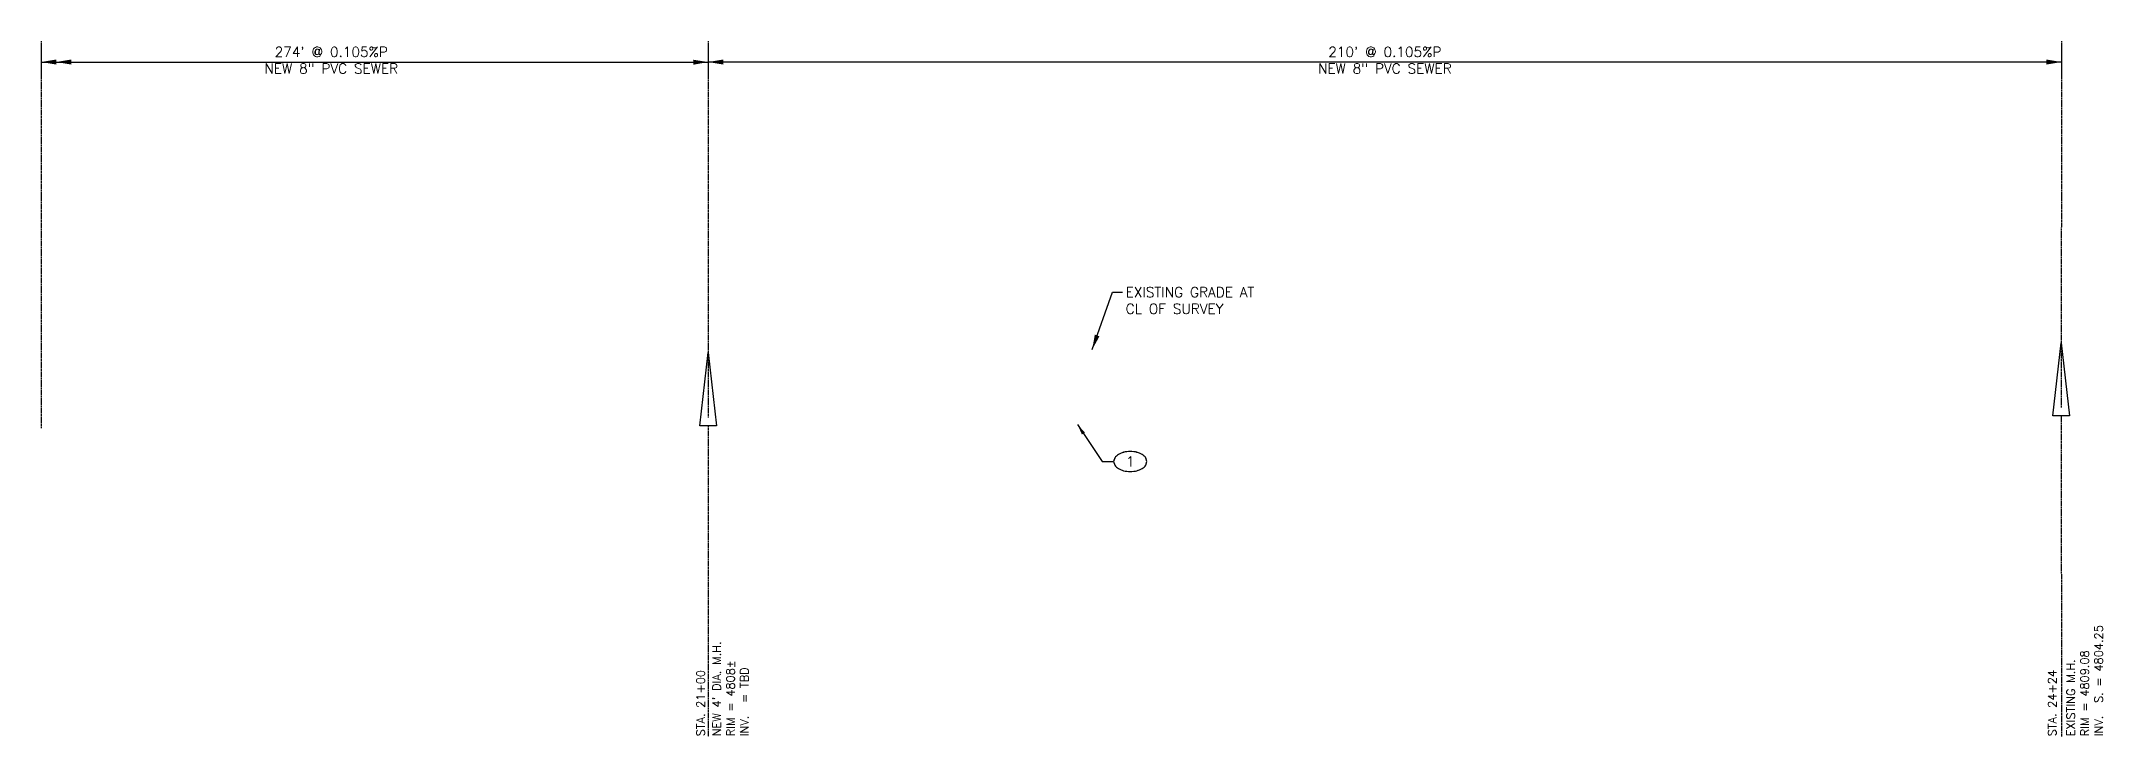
# Model space of a CAD drawing. Extents: x 485957 to 972058, y 333785 to 669747.
# Drawn here: x 489540.7 to 490035.2, y 333784.7 to 333951.6 of the extents above.
import ezdxf
from ezdxf.enums import TextEntityAlignment as Align

# ---------------------------------------------------------------- set-up
doc = ezdxf.new("R2010")
doc.units = 0
doc.header["$MEASUREMENT"] = 0
doc.set_wipeout_variables(frame=1)
doc.linetypes.add('CL3', pattern=[0.4375, 0.25, -0.0625, 0.0625, -0.0625])
for name, color, linetype in [('G-ANNO-GENL-HEVY', 3, 'Continuous'), ('G-ANNO-NRTH-GENL-LITE', 1, 'Continuous'), ('G-ANNO-PP-TEXT', 2, 'Continuous')]:
    doc.layers.add(name, color=color, linetype=linetype)
doc.styles.add('10', font='ROMANS.shx', dxfattribs={"height": 0.1})
doc.styles.add('12', font='romans.shx', dxfattribs={"height": 6})
doc.styles.add('ROMANS', font='romans.shx')
doc.dimstyles.new('DIMS', dxfattribs={"dimtxt": 0.1, "dimasz": 2.6, "dimexe": 0.13, "dimexo": 0.0625, "dimgap": 0.09, "dimtad": 1, "dimdec": 4, "dimzin": 0, "dimdsep": 46, "dimlunit": 4, "dimtxsty": 'ROMANS', "dimcen": 0, "dimclrd": 256, "dimclre": 256, "dimclrt": 256, "dimazin": 0, "dimtfac": 1, "dimtdec": 4, "dimtofl": 0, "dimtmove": 0, "dimatfit": 3, "dimfxl": 1, "dimtolj": 1, "dimtzin": 0, "dimlwd": -1, "dimlwe": -1, "dimarcsym": 0})
doc.dimstyles.get("Standard").update_dxf_attribs({"dimtxt": 0.18, "dimasz": 0.18, "dimexe": 0.18, "dimexo": 0.0625, "dimgap": 0.09, "dimtad": 0, "dimtih": 1, "dimtoh": 1, "dimdec": 4, "dimzin": 0, "dimdsep": 46, "dimtxsty": 'Standard', "dimcen": 0.09, "dimadec": 0, "dimazin": 0, "dimtfac": 1, "dimtdec": 4, "dimtofl": 0, "dimtmove": 0, "dimatfit": 3, "dimfxl": 1, "dimtolj": 1, "dimtzin": 0, "dimarcsym": 0})

# ---------------------------------------------------------------- blocks, each defined once
blk = doc.blocks.new('ELLNOTE')
blk.add_lwpolyline([(-0.3, -0.06, 0.060974), (-0.22, -0.05, 0.074343), (-0.159, -0.025, 0.106943), (-0.113, 0.018), (-0.1, 0.06), (-0.113, 0.102, 0.106943), (-0.159, 0.145, 0.074343), (-0.22, 0.17, 0.060974), (-0.3, 0.18, 0.060974), (-0.38, 0.17, 0.074343), (-0.441, 0.145, 0.106943), (-0.487, 0.102), (-0.5, 0.06), (-0.487, 0.018, 0.106943), (-0.441, -0.025, 0.074343), (-0.38, -0.05, 0.060974)], format="xyb", close=True)
at = {"style": '12'}
blk.add_attdef('NOTE', text='', height=0.12, dxfattribs=at).set_placement((-0.3, 0.06), align=Align.MIDDLE)

msp = doc.modelspace()

# ---------------------------------------------------------------- linework, layer by layer
at = {"elevation": 2346.78}
msp.add_lwpolyline([(489800.34, 333852.99), (489799.11, 333852.48), (489798.2, 333851.63), (489797.94, 333850.78), (489798.2, 333849.94), (489799.11, 333849.08), (489800.34, 333848.58), (489801.94, 333848.38), (489803.54, 333848.58), (489804.77, 333849.08), (489805.67, 333849.94), (489805.94, 333850.78), (489805.67, 333851.63), (489804.77, 333852.48), (489803.54, 333852.99), (489801.94, 333853.18)], close=True, dxfattribs=at)
at = {"layer": 'G-ANNO-NRTH-GENL-LITE', "color": 2, "linetype": 'CL3'}
for p, q in [((489540.68, 333951.61), (489540.68, 333858.7)), ((489700.68, 333951.61), (489700.66, 333861.35)), ((490025.32, 333951.61), (490025.25, 333863.73)), ((489700.66, 333859.35), (489700.68, 333784.74)), ((490025.25, 333861.73), (490025.32, 333784.74))]:
    msp.add_line(p, q, dxfattribs=at)
at = {"layer": 'G-ANNO-PP-TEXT'}
for p, q in [((489540.68, 333950.36), (489540.68, 333943.02)), ((489700.68, 333950.36), (489700.68, 333943.02)), ((490025.32, 333950.36), (490025.32, 333943.02)), ((489540.68, 333946.62, 59.46), (489700.68, 333946.62)), ((490025.32, 333946.62, 59.46), (489700.68, 333946.62, -67.93))]:
    msp.add_line(p, q, dxfattribs=at)
for points, elevation in [([(490023.25, 333861.73), (490025.25, 333879.29), (490027.25, 333861.73)], 2346.78), ([(489698.66, 333859.35), (489700.66, 333876.92), (489702.66, 333859.35)], -57.93)]:
    msp.add_lwpolyline(points, close=True, dxfattribs=dict(at, elevation=elevation))
for points in [[(489544.28, 333947.22), (489544.28, 333946.02), (489540.68, 333946.62)], [(489547.88, 333947.22), (489547.88, 333946.02), (489544.28, 333946.62)], [(489697.07, 333947.17), (489697.09, 333945.97), (489700.68, 333946.62)], [(489704.28, 333947.22), (489704.28, 333946.02), (489700.68, 333946.62)], [(490021.72, 333947.22), (490021.72, 333946.02), (490025.32, 333946.62)]]:
    msp.add_solid(points, dxfattribs=at)

# ---------------------------------------------------------------- texts
at = {"layer": 'G-ANNO-GENL-HEVY', "char_height": 2.4, "width": 39.1554, "style": '12'}
for s, insert, attachment_point in [('\\A1;274\' @ 0.105%%%P\\PNEW 8" PVC SEWER', (489610.25, 333950.26), 2), ('\\A1;210\' @ 0.105%%%P\\PNEW 8" PVC SEWER', (489863, 333950.26), 2), ('EXISTING GRADE AT CL OF SURVEY', (489800.83, 333892.61, -57.93), 1)]:
    msp.add_mtext(s, dxfattribs=dict(at, insert=insert, attachment_point=attachment_point))
at = {"layer": 'G-ANNO-NRTH-GENL-LITE', "color": 2, "style": '10'}
for s, p in [('STA. 21+00', (489699.86, 333784.83)), ('STA. 24+24', (490024.1, 333784.83))]:
    msp.add_text(s, height=2, rotation=90, dxfattribs=at).set_placement(p)
at = {"layer": 'G-ANNO-NRTH-GENL-LITE', "color": 2, "char_height": 2, "width": 36.1598, "attachment_point": 1, "rotation": 90, "style": '10'}
for s, insert in [('EXISTING M.H.\\PRIM = 4809.08\\PINV.^IS. = 4804.25', (490026.56, 333784.83)), ("NEW 4' DIA. M.H.\\PRIM = 4808%%P\\PINV.^I= TBD", (489701.7, 333784.83))]:
    msp.add_mtext(s, dxfattribs=dict(at, insert=insert))

# ---------------------------------------------------------------- leaders
at = {"layer": 'G-ANNO-PP-TEXT'}
msp.add_leader([(489792.79, 333877.62, -57.93), (489797.63, 333891.37, -57.93), (489800.05, 333891.37, -57.93)], dimstyle='Standard', override={"dimscale": 20}, dxfattribs=at)

# ---------------------------------------------------------------- next in the draw order: wipeouts: each hides what was drawn before it
msp.add_wipeout([(489800.34, 333852.99), (489799.11, 333852.48), (489798.2, 333851.63), (489797.94, 333850.78), (489798.2, 333849.94), (489799.11, 333849.08), (489800.34, 333848.58), (489801.94, 333848.38), (489803.54, 333848.58), (489804.77, 333849.08), (489805.67, 333849.94), (489805.94, 333850.78), (489805.67, 333851.63), (489804.77, 333852.48), (489803.54, 333852.99), (489801.94, 333853.18)]).translate(0, 0, 2346.78)

# ---------------------------------------------------------------- next in the draw order: block references
at = {"layer": 'G-ANNO-GENL-HEVY', "xscale": 20, "yscale": 20, "zscale": 20}
msp.add_blockref('ELLNOTE', (489807.94, 333849.58, 2346.78), dxfattribs=at).add_auto_attribs({'NOTE': '1'})

# ---------------------------------------------------------------- next in the draw order: leaders
at = {"layer": 'G-ANNO-GENL-HEVY'}
msp.add_leader([(489789.25, 333859.67, 2346.78), (489795.16, 333850.78, 2346.78), (489797.94, 333850.78, 2346.78)], dimstyle='DIMS', override={"dimscale": 1}, dxfattribs=at)

doc.saveas('drawing.dxf')
